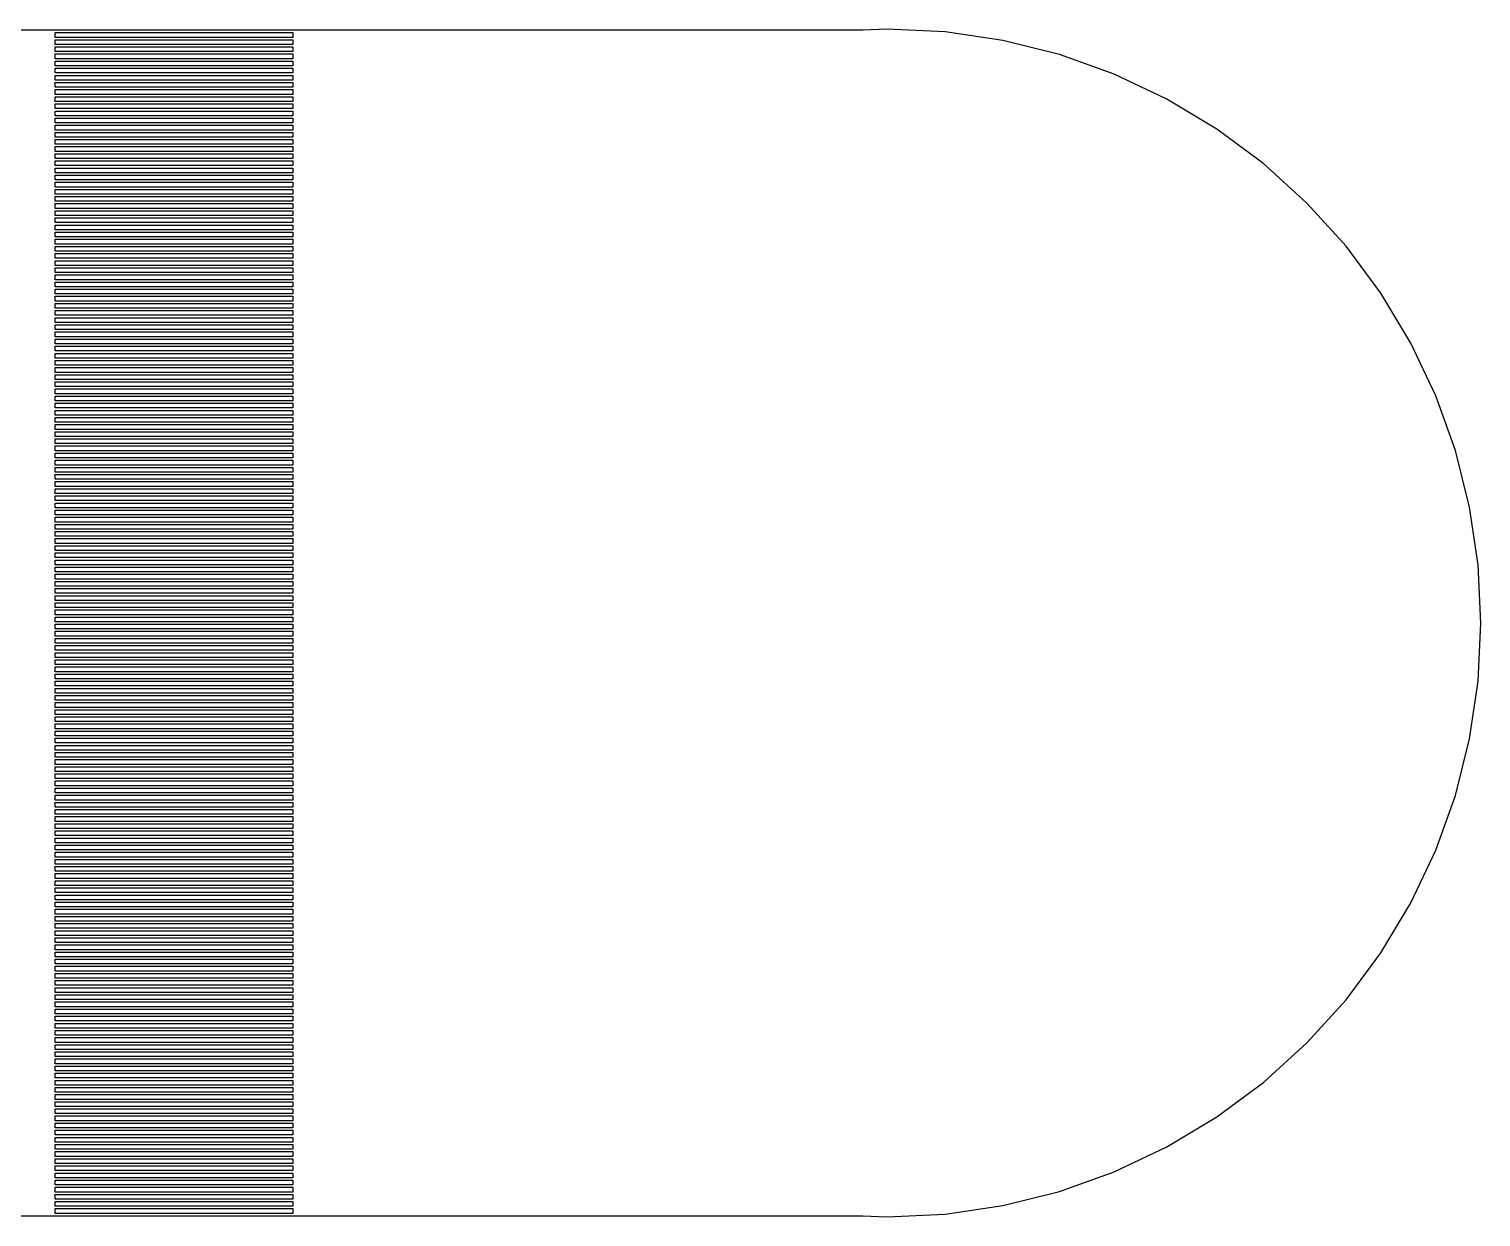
# Model space of a CAD drawing. Extents: x 0.5 to 47.5, y 0.5 to 53.5.
# Drawn here: x 5.39 to 11.5, y 0.5 to 5.5 of the extents above; entities that cross this region are included whole.
import ezdxf

# ---------------------------------------------------------------- set-up
doc = ezdxf.new("R2010")
doc.units = 0

msp = doc.modelspace()

# ---------------------------------------------------------------- linework, layer by layer
for p, q in [((9, 5.5), (8.89813, 5.495)), ((9.24504, 5.48796), (9, 5.5)), ((8.89813, 5.495), (3.10187, 5.495)), ((5.5, 5.465), (5.5, 5.48499)), ((5.5, 5.48499), (6.5, 5.48499)), ((6.5, 5.465), (5.5, 5.465)), ((5.5, 5.435), (5.5, 5.45499)), ((5.5, 5.45499), (6.5, 5.45499)), ((6.5, 5.48499), (6.5, 5.465)), ((6.5, 5.45499), (6.5, 5.435)), ((9.48772, 5.45195), (9.24504, 5.48796)), ((9.72571, 5.39235), (9.48772, 5.45195)), ((6.5, 5.435), (5.5, 5.435)), ((5.5, 5.405), (5.5, 5.42499)), ((5.5, 5.42499), (6.5, 5.42499)), ((6.5, 5.405), (5.5, 5.405)), ((5.5, 5.375), (5.5, 5.39499)), ((5.5, 5.39499), (6.5, 5.39499)), ((6.5, 5.42499), (6.5, 5.405)), ((6.5, 5.39499), (6.5, 5.375)), ((9.9567, 5.30969), (9.72571, 5.39235)), ((6.5, 5.375), (5.5, 5.375)), ((5.5, 5.34499), (5.5, 5.36499)), ((5.5, 5.36499), (6.5, 5.36499)), ((6.5, 5.34499), (5.5, 5.34499)), ((5.5, 5.31499), (5.5, 5.33499)), ((5.5, 5.33499), (6.5, 5.33499)), ((6.5, 5.36499), (6.5, 5.34499)), ((6.5, 5.33499), (6.5, 5.31499)), ((6.5, 5.31499), (5.5, 5.31499)), ((5.5, 5.28499), (5.5, 5.30499)), ((5.5, 5.30499), (6.5, 5.30499)), ((6.5, 5.28499), (5.5, 5.28499)), ((5.5, 5.25499), (5.5, 5.27499)), ((5.5, 5.27499), (6.5, 5.27499)), ((6.5, 5.25499), (5.5, 5.25499)), ((6.5, 5.30499), (6.5, 5.28499)), ((6.5, 5.27499), (6.5, 5.25499)), ((10.1785, 5.20479), (9.9567, 5.30969)), ((5.5, 5.22499), (5.5, 5.245)), ((5.5, 5.245), (6.5, 5.245)), ((6.5, 5.22499), (5.5, 5.22499)), ((5.5, 5.19499), (5.5, 5.215)), ((5.5, 5.215), (6.5, 5.215)), ((6.5, 5.19499), (5.5, 5.19499)), ((6.5, 5.245), (6.5, 5.22499)), ((6.5, 5.215), (6.5, 5.19499)), ((10.3889, 5.07866), (10.1785, 5.20479)), ((5.5, 5.16499), (5.5, 5.185)), ((5.5, 5.185), (6.5, 5.185)), ((6.5, 5.16499), (5.5, 5.16499)), ((5.5, 5.13499), (5.5, 5.155)), ((5.5, 5.155), (6.5, 5.155)), ((6.5, 5.13499), (5.5, 5.13499)), ((6.5, 5.185), (6.5, 5.16499)), ((6.5, 5.155), (6.5, 5.13499)), ((5.5, 5.105), (5.5, 5.125)), ((5.5, 5.125), (6.5, 5.125)), ((6.5, 5.105), (5.5, 5.105)), ((5.5, 5.075), (5.5, 5.09499)), ((5.5, 5.09499), (6.5, 5.09499)), ((6.5, 5.075), (5.5, 5.075)), ((6.5, 5.125), (6.5, 5.105)), ((6.5, 5.09499), (6.5, 5.075)), ((10.586, 4.93253), (10.3889, 5.07866)), ((5.5, 5.045), (5.5, 5.06499)), ((5.5, 5.06499), (6.5, 5.06499)), ((6.5, 5.045), (5.5, 5.045)), ((5.5, 5.015), (5.5, 5.03499)), ((5.5, 5.03499), (6.5, 5.03499)), ((6.5, 5.015), (5.5, 5.015)), ((6.5, 5.06499), (6.5, 5.045)), ((6.5, 5.03499), (6.5, 5.015)), ((5.5, 4.98499), (5.5, 5.00499)), ((5.5, 5.00499), (6.5, 5.00499)), ((6.5, 4.98499), (5.5, 4.98499)), ((5.5, 4.95499), (5.5, 4.97499)), ((5.5, 4.97499), (6.5, 4.97499)), ((6.5, 4.95499), (5.5, 4.95499)), ((6.5, 5.00499), (6.5, 4.98499)), ((6.5, 4.97499), (6.5, 4.95499)), ((5.5, 4.92499), (5.5, 4.94499)), ((5.5, 4.94499), (6.5, 4.94499)), ((6.5, 4.92499), (5.5, 4.92499)), ((5.5, 4.89499), (5.5, 4.91499)), ((5.5, 4.91499), (6.5, 4.91499)), ((6.5, 4.89499), (5.5, 4.89499)), ((6.5, 4.94499), (6.5, 4.92499)), ((6.5, 4.91499), (6.5, 4.89499)), ((10.7678, 4.76776), (10.586, 4.93253)), ((5.5, 4.86499), (5.5, 4.88499)), ((5.5, 4.88499), (6.5, 4.88499)), ((6.5, 4.86499), (5.5, 4.86499)), ((5.5, 4.83499), (5.5, 4.855)), ((5.5, 4.855), (6.5, 4.855)), ((6.5, 4.83499), (5.5, 4.83499)), ((6.5, 4.88499), (6.5, 4.86499)), ((6.5, 4.855), (6.5, 4.83499)), ((5.5, 4.80499), (5.5, 4.825)), ((5.5, 4.825), (6.5, 4.825)), ((6.5, 4.80499), (5.5, 4.80499)), ((5.5, 4.77499), (5.5, 4.795)), ((5.5, 4.795), (6.5, 4.795)), ((6.5, 4.77499), (5.5, 4.77499)), ((6.5, 4.825), (6.5, 4.80499)), ((6.5, 4.795), (6.5, 4.77499)), ((10.9325, 4.58597), (10.7678, 4.76776)), ((5.5, 4.745), (5.5, 4.765)), ((5.5, 4.765), (6.5, 4.765)), ((6.5, 4.745), (5.5, 4.745)), ((5.5, 4.715), (5.5, 4.73499)), ((5.5, 4.73499), (6.5, 4.73499)), ((6.5, 4.715), (5.5, 4.715)), ((5.5, 4.685), (5.5, 4.70499)), ((5.5, 4.70499), (6.5, 4.70499)), ((6.5, 4.765), (6.5, 4.745)), ((6.5, 4.73499), (6.5, 4.715)), ((6.5, 4.70499), (6.5, 4.685)), ((6.5, 4.685), (5.5, 4.685)), ((5.5, 4.655), (5.5, 4.67499)), ((5.5, 4.67499), (6.5, 4.67499)), ((6.5, 4.655), (5.5, 4.655)), ((5.5, 4.625), (5.5, 4.64499)), ((5.5, 4.64499), (6.5, 4.64499)), ((6.5, 4.67499), (6.5, 4.655)), ((6.5, 4.64499), (6.5, 4.625)), ((6.5, 4.625), (5.5, 4.625)), ((5.5, 4.59499), (5.5, 4.61499)), ((5.5, 4.61499), (6.5, 4.61499)), ((6.5, 4.59499), (5.5, 4.59499)), ((5.5, 4.56499), (5.5, 4.58499)), ((5.5, 4.58499), (6.5, 4.58499)), ((6.5, 4.61499), (6.5, 4.59499)), ((6.5, 4.58499), (6.5, 4.56499)), ((11.0787, 4.38892), (10.9325, 4.58597)), ((6.5, 4.56499), (5.5, 4.56499)), ((5.5, 4.53499), (5.5, 4.55499)), ((5.5, 4.55499), (6.5, 4.55499)), ((6.5, 4.53499), (5.5, 4.53499)), ((5.5, 4.50499), (5.5, 4.52499)), ((5.5, 4.52499), (6.5, 4.52499)), ((6.5, 4.55499), (6.5, 4.53499)), ((6.5, 4.52499), (6.5, 4.50499)), ((6.5, 4.50499), (5.5, 4.50499)), ((5.5, 4.47499), (5.5, 4.495)), ((5.5, 4.495), (6.5, 4.495)), ((6.5, 4.47499), (5.5, 4.47499)), ((5.5, 4.44499), (5.5, 4.465)), ((5.5, 4.465), (6.5, 4.465)), ((6.5, 4.495), (6.5, 4.47499)), ((6.5, 4.465), (6.5, 4.44499)), ((6.5, 4.44499), (5.5, 4.44499)), ((5.5, 4.41499), (5.5, 4.435)), ((5.5, 4.435), (6.5, 4.435)), ((6.5, 4.41499), (5.5, 4.41499)), ((5.5, 4.38499), (5.5, 4.405)), ((5.5, 4.405), (6.5, 4.405)), ((6.5, 4.435), (6.5, 4.41499)), ((6.5, 4.405), (6.5, 4.38499)), ((6.5, 4.38499), (5.5, 4.38499)), ((5.5, 4.355), (5.5, 4.375)), ((5.5, 4.375), (6.5, 4.375)), ((6.5, 4.355), (5.5, 4.355)), ((5.5, 4.325), (5.5, 4.34499)), ((5.5, 4.34499), (6.5, 4.34499)), ((6.5, 4.375), (6.5, 4.355)), ((6.5, 4.34499), (6.5, 4.325)), ((11.2048, 4.17848), (11.0787, 4.38892)), ((6.5, 4.325), (5.5, 4.325)), ((5.5, 4.295), (5.5, 4.31499)), ((5.5, 4.31499), (6.5, 4.31499)), ((6.5, 4.295), (5.5, 4.295)), ((5.5, 4.265), (5.5, 4.28499)), ((5.5, 4.28499), (6.5, 4.28499)), ((6.5, 4.31499), (6.5, 4.295)), ((6.5, 4.28499), (6.5, 4.265)), ((6.5, 4.265), (5.5, 4.265)), ((5.5, 4.23499), (5.5, 4.25499)), ((5.5, 4.25499), (6.5, 4.25499)), ((6.5, 4.23499), (5.5, 4.23499)), ((5.5, 4.20499), (5.5, 4.22499)), ((5.5, 4.22499), (6.5, 4.22499)), ((6.5, 4.25499), (6.5, 4.23499)), ((6.5, 4.22499), (6.5, 4.20499)), ((6.5, 4.20499), (5.5, 4.20499)), ((5.5, 4.17499), (5.5, 4.19499)), ((5.5, 4.19499), (6.5, 4.19499)), ((6.5, 4.17499), (5.5, 4.17499)), ((5.5, 4.14499), (5.5, 4.16499)), ((5.5, 4.16499), (6.5, 4.16499)), ((6.5, 4.19499), (6.5, 4.17499)), ((6.5, 4.16499), (6.5, 4.14499)), ((11.3097, 3.9567), (11.2048, 4.17848)), ((6.5, 4.14499), (5.5, 4.14499)), ((5.5, 4.11499), (5.5, 4.13499)), ((5.5, 4.13499), (6.5, 4.13499)), ((6.5, 4.11499), (5.5, 4.11499)), ((5.5, 4.08499), (5.5, 4.105)), ((5.5, 4.105), (6.5, 4.105)), ((6.5, 4.13499), (6.5, 4.11499)), ((6.5, 4.105), (6.5, 4.08499)), ((6.5, 4.08499), (5.5, 4.08499)), ((5.5, 4.05499), (5.5, 4.075)), ((5.5, 4.075), (6.5, 4.075)), ((6.5, 4.05499), (5.5, 4.05499)), ((5.5, 4.02499), (5.5, 4.045)), ((5.5, 4.045), (6.5, 4.045)), ((6.5, 4.075), (6.5, 4.05499)), ((6.5, 4.045), (6.5, 4.02499)), ((6.5, 4.02499), (5.5, 4.02499)), ((5.5, 3.995), (5.5, 4.015)), ((5.5, 4.015), (6.5, 4.015)), ((6.5, 3.995), (5.5, 3.995)), ((5.5, 3.965), (5.5, 3.98499)), ((5.5, 3.98499), (6.5, 3.98499)), ((6.5, 4.015), (6.5, 3.995)), ((6.5, 3.98499), (6.5, 3.965)), ((6.5, 3.965), (5.5, 3.965)), ((5.5, 3.935), (5.5, 3.95499)), ((5.5, 3.95499), (6.5, 3.95499)), ((6.5, 3.935), (5.5, 3.935)), ((5.5, 3.905), (5.5, 3.92499)), ((5.5, 3.92499), (6.5, 3.92499)), ((6.5, 3.95499), (6.5, 3.935)), ((6.5, 3.92499), (6.5, 3.905)), ((11.3923, 3.72571), (11.3097, 3.9567)), ((6.5, 3.905), (5.5, 3.905)), ((5.5, 3.875), (5.5, 3.89499)), ((5.5, 3.89499), (6.5, 3.89499)), ((6.5, 3.875), (5.5, 3.875)), ((5.5, 3.84499), (5.5, 3.86499)), ((5.5, 3.86499), (6.5, 3.86499)), ((6.5, 3.89499), (6.5, 3.875)), ((6.5, 3.86499), (6.5, 3.84499)), ((6.5, 3.84499), (5.5, 3.84499)), ((5.5, 3.81499), (5.5, 3.83499)), ((5.5, 3.83499), (6.5, 3.83499)), ((6.5, 3.81499), (5.5, 3.81499)), ((5.5, 3.78499), (5.5, 3.80499)), ((5.5, 3.80499), (6.5, 3.80499)), ((6.5, 3.83499), (6.5, 3.81499)), ((6.5, 3.80499), (6.5, 3.78499)), ((6.5, 3.78499), (5.5, 3.78499)), ((5.5, 3.75499), (5.5, 3.77499)), ((5.5, 3.77499), (6.5, 3.77499)), ((6.5, 3.75499), (5.5, 3.75499)), ((5.5, 3.72499), (5.5, 3.745)), ((5.5, 3.745), (6.5, 3.745)), ((6.5, 3.77499), (6.5, 3.75499)), ((6.5, 3.745), (6.5, 3.72499)), ((6.5, 3.72499), (5.5, 3.72499)), ((5.5, 3.69499), (5.5, 3.715)), ((5.5, 3.715), (6.5, 3.715)), ((6.5, 3.69499), (5.5, 3.69499)), ((5.5, 3.66499), (5.5, 3.685)), ((5.5, 3.685), (6.5, 3.685)), ((6.5, 3.715), (6.5, 3.69499)), ((6.5, 3.685), (6.5, 3.66499)), ((11.452, 3.48772), (11.3923, 3.72571)), ((6.5, 3.66499), (5.5, 3.66499)), ((5.5, 3.63499), (5.5, 3.655)), ((5.5, 3.655), (6.5, 3.655)), ((6.5, 3.63499), (5.5, 3.63499)), ((5.5, 3.605), (5.5, 3.625)), ((5.5, 3.625), (6.5, 3.625)), ((6.5, 3.605), (5.5, 3.605)), ((6.5, 3.655), (6.5, 3.63499)), ((6.5, 3.625), (6.5, 3.605)), ((5.5, 3.575), (5.5, 3.59499)), ((5.5, 3.59499), (6.5, 3.59499)), ((6.5, 3.575), (5.5, 3.575)), ((5.5, 3.545), (5.5, 3.56499)), ((5.5, 3.56499), (6.5, 3.56499)), ((6.5, 3.545), (5.5, 3.545)), ((6.5, 3.59499), (6.5, 3.575)), ((6.5, 3.56499), (6.5, 3.545)), ((5.5, 3.515), (5.5, 3.53499)), ((5.5, 3.53499), (6.5, 3.53499)), ((6.5, 3.515), (5.5, 3.515)), ((5.5, 3.48499), (5.5, 3.50499)), ((5.5, 3.50499), (6.5, 3.50499)), ((6.5, 3.48499), (5.5, 3.48499)), ((6.5, 3.53499), (6.5, 3.515)), ((6.5, 3.50499), (6.5, 3.48499)), ((11.488, 3.24504), (11.452, 3.48772)), ((5.5, 3.45499), (5.5, 3.47499)), ((5.5, 3.47499), (6.5, 3.47499)), ((6.5, 3.45499), (5.5, 3.45499)), ((5.5, 3.42499), (5.5, 3.44499)), ((5.5, 3.44499), (6.5, 3.44499)), ((6.5, 3.42499), (5.5, 3.42499)), ((6.5, 3.47499), (6.5, 3.45499)), ((6.5, 3.44499), (6.5, 3.42499)), ((5.5, 3.39499), (5.5, 3.41499)), ((5.5, 3.41499), (6.5, 3.41499)), ((6.5, 3.39499), (5.5, 3.39499)), ((5.5, 3.36499), (5.5, 3.38499)), ((5.5, 3.38499), (6.5, 3.38499)), ((6.5, 3.36499), (5.5, 3.36499)), ((6.5, 3.41499), (6.5, 3.39499)), ((6.5, 3.38499), (6.5, 3.36499)), ((5.5, 3.33499), (5.5, 3.355)), ((5.5, 3.355), (6.5, 3.355)), ((6.5, 3.33499), (5.5, 3.33499)), ((5.5, 3.30499), (5.5, 3.325)), ((5.5, 3.325), (6.5, 3.325)), ((6.5, 3.30499), (5.5, 3.30499)), ((6.5, 3.355), (6.5, 3.33499)), ((6.5, 3.325), (6.5, 3.30499)), ((5.5, 3.27499), (5.5, 3.295)), ((5.5, 3.295), (6.5, 3.295)), ((6.5, 3.27499), (5.5, 3.27499)), ((5.5, 3.245), (5.5, 3.265)), ((5.5, 3.265), (6.5, 3.265)), ((6.5, 3.245), (5.5, 3.245)), ((6.5, 3.295), (6.5, 3.27499)), ((6.5, 3.265), (6.5, 3.245)), ((11.5, 3), (11.488, 3.24504)), ((5.5, 3.215), (5.5, 3.23499)), ((5.5, 3.23499), (6.5, 3.23499)), ((6.5, 3.215), (5.5, 3.215)), ((5.5, 3.185), (5.5, 3.20499)), ((5.5, 3.20499), (6.5, 3.20499)), ((6.5, 3.185), (5.5, 3.185)), ((6.5, 3.23499), (6.5, 3.215)), ((6.5, 3.20499), (6.5, 3.185)), ((5.5, 3.155), (5.5, 3.17499)), ((5.5, 3.17499), (6.5, 3.17499)), ((6.5, 3.155), (5.5, 3.155)), ((5.5, 3.125), (5.5, 3.14499)), ((5.5, 3.14499), (6.5, 3.14499)), ((6.5, 3.125), (5.5, 3.125)), ((6.5, 3.17499), (6.5, 3.155)), ((6.5, 3.14499), (6.5, 3.125)), ((5.5, 3.09499), (5.5, 3.11499)), ((5.5, 3.11499), (6.5, 3.11499)), ((6.5, 3.09499), (5.5, 3.09499)), ((5.5, 3.06499), (5.5, 3.08499)), ((5.5, 3.08499), (6.5, 3.08499)), ((6.5, 3.06499), (5.5, 3.06499)), ((6.5, 3.11499), (6.5, 3.09499)), ((6.5, 3.08499), (6.5, 3.06499)), ((5.5, 3.03499), (5.5, 3.05499)), ((5.5, 3.05499), (6.5, 3.05499)), ((6.5, 3.03499), (5.5, 3.03499)), ((5.5, 3.00499), (5.5, 3.02499)), ((5.5, 3.02499), (6.5, 3.02499)), ((6.5, 3.00499), (5.5, 3.00499)), ((5.5, 2.97501), (5.5, 2.99501)), ((5.5, 2.99501), (6.5, 2.99501)), ((6.5, 3.05499), (6.5, 3.03499)), ((6.5, 3.02499), (6.5, 3.00499)), ((6.5, 2.99501), (6.5, 2.97501)), ((11.488, 2.75496), (11.5, 3)), ((6.5, 2.97501), (5.5, 2.97501)), ((5.5, 2.94501), (5.5, 2.96501)), ((5.5, 2.96501), (6.5, 2.96501)), ((6.5, 2.94501), (5.5, 2.94501)), ((5.5, 2.91501), (5.5, 2.93501)), ((5.5, 2.93501), (6.5, 2.93501)), ((6.5, 2.96501), (6.5, 2.94501)), ((6.5, 2.93501), (6.5, 2.91501)), ((6.5, 2.91501), (5.5, 2.91501)), ((5.5, 2.88501), (5.5, 2.90501)), ((5.5, 2.90501), (6.5, 2.90501)), ((6.5, 2.88501), (5.5, 2.88501)), ((5.5, 2.85501), (5.5, 2.875)), ((5.5, 2.875), (6.5, 2.875)), ((6.5, 2.90501), (6.5, 2.88501)), ((6.5, 2.875), (6.5, 2.85501)), ((6.5, 2.85501), (5.5, 2.85501)), ((5.5, 2.82501), (5.5, 2.845)), ((5.5, 2.845), (6.5, 2.845)), ((6.5, 2.82501), (5.5, 2.82501)), ((5.5, 2.79501), (5.5, 2.815)), ((5.5, 2.815), (6.5, 2.815)), ((6.5, 2.845), (6.5, 2.82501)), ((6.5, 2.815), (6.5, 2.79501)), ((6.5, 2.79501), (5.5, 2.79501)), ((5.5, 2.76501), (5.5, 2.785)), ((5.5, 2.785), (6.5, 2.785)), ((6.5, 2.76501), (5.5, 2.76501)), ((5.5, 2.735), (5.5, 2.755)), ((5.5, 2.755), (6.5, 2.755)), ((6.5, 2.785), (6.5, 2.76501)), ((6.5, 2.755), (6.5, 2.735)), ((11.452, 2.51228), (11.488, 2.75496)), ((6.5, 2.735), (5.5, 2.735)), ((5.5, 2.705), (5.5, 2.72501)), ((5.5, 2.72501), (6.5, 2.72501)), ((6.5, 2.705), (5.5, 2.705)), ((5.5, 2.675), (5.5, 2.69501)), ((5.5, 2.69501), (6.5, 2.69501)), ((6.5, 2.72501), (6.5, 2.705)), ((6.5, 2.69501), (6.5, 2.675)), ((6.5, 2.675), (5.5, 2.675)), ((5.5, 2.645), (5.5, 2.66501)), ((5.5, 2.66501), (6.5, 2.66501)), ((6.5, 2.645), (5.5, 2.645)), ((5.5, 2.61501), (5.5, 2.63501)), ((5.5, 2.63501), (6.5, 2.63501)), ((6.5, 2.66501), (6.5, 2.645)), ((6.5, 2.63501), (6.5, 2.61501)), ((6.5, 2.61501), (5.5, 2.61501)), ((5.5, 2.58501), (5.5, 2.60501)), ((5.5, 2.60501), (6.5, 2.60501)), ((6.5, 2.58501), (5.5, 2.58501)), ((5.5, 2.55501), (5.5, 2.57501)), ((5.5, 2.57501), (6.5, 2.57501)), ((6.5, 2.60501), (6.5, 2.58501)), ((6.5, 2.57501), (6.5, 2.55501)), ((6.5, 2.55501), (5.5, 2.55501)), ((5.5, 2.52501), (5.5, 2.54501)), ((5.5, 2.54501), (6.5, 2.54501)), ((6.5, 2.52501), (5.5, 2.52501)), ((5.5, 2.49501), (5.5, 2.51501)), ((5.5, 2.51501), (6.5, 2.51501)), ((6.5, 2.54501), (6.5, 2.52501)), ((6.5, 2.51501), (6.5, 2.49501)), ((11.3923, 2.27429), (11.452, 2.51228)), ((6.5, 2.49501), (5.5, 2.49501)), ((5.5, 2.46501), (5.5, 2.485)), ((5.5, 2.485), (6.5, 2.485)), ((6.5, 2.46501), (5.5, 2.46501)), ((5.5, 2.43501), (5.5, 2.455)), ((5.5, 2.455), (6.5, 2.455)), ((6.5, 2.485), (6.5, 2.46501)), ((6.5, 2.455), (6.5, 2.43501)), ((6.5, 2.43501), (5.5, 2.43501)), ((5.5, 2.40501), (5.5, 2.425)), ((5.5, 2.425), (6.5, 2.425)), ((6.5, 2.40501), (5.5, 2.40501)), ((5.5, 2.375), (5.5, 2.395)), ((5.5, 2.395), (6.5, 2.395)), ((6.5, 2.425), (6.5, 2.40501)), ((6.5, 2.395), (6.5, 2.375)), ((6.5, 2.375), (5.5, 2.375)), ((5.5, 2.345), (5.5, 2.36501)), ((5.5, 2.36501), (6.5, 2.36501)), ((6.5, 2.345), (5.5, 2.345)), ((5.5, 2.315), (5.5, 2.33501)), ((5.5, 2.33501), (6.5, 2.33501)), ((6.5, 2.36501), (6.5, 2.345)), ((6.5, 2.33501), (6.5, 2.315)), ((6.5, 2.315), (5.5, 2.315)), ((5.5, 2.285), (5.5, 2.30501)), ((5.5, 2.30501), (6.5, 2.30501)), ((6.5, 2.285), (5.5, 2.285)), ((5.5, 2.255), (5.5, 2.27501)), ((5.5, 2.27501), (6.5, 2.27501)), ((6.5, 2.30501), (6.5, 2.285)), ((6.5, 2.27501), (6.5, 2.255)), ((11.3097, 2.0433), (11.3923, 2.27429)), ((6.5, 2.255), (5.5, 2.255)), ((5.5, 2.22501), (5.5, 2.24501)), ((5.5, 2.24501), (6.5, 2.24501)), ((6.5, 2.22501), (5.5, 2.22501)), ((5.5, 2.19501), (5.5, 2.21501)), ((5.5, 2.21501), (6.5, 2.21501)), ((6.5, 2.24501), (6.5, 2.22501)), ((6.5, 2.21501), (6.5, 2.19501)), ((6.5, 2.19501), (5.5, 2.19501)), ((5.5, 2.16501), (5.5, 2.18501)), ((5.5, 2.18501), (6.5, 2.18501)), ((6.5, 2.16501), (5.5, 2.16501)), ((5.5, 2.13501), (5.5, 2.15501)), ((5.5, 2.15501), (6.5, 2.15501)), ((6.5, 2.18501), (6.5, 2.16501)), ((6.5, 2.15501), (6.5, 2.13501)), ((6.5, 2.13501), (5.5, 2.13501)), ((5.5, 2.10501), (5.5, 2.125)), ((5.5, 2.125), (6.5, 2.125)), ((6.5, 2.10501), (5.5, 2.10501)), ((5.5, 2.07501), (5.5, 2.095)), ((5.5, 2.095), (6.5, 2.095)), ((6.5, 2.125), (6.5, 2.10501)), ((6.5, 2.095), (6.5, 2.07501)), ((6.5, 2.07501), (5.5, 2.07501)), ((5.5, 2.04501), (5.5, 2.065)), ((5.5, 2.065), (6.5, 2.065)), ((6.5, 2.04501), (5.5, 2.04501)), ((5.5, 2.01501), (5.5, 2.035)), ((5.5, 2.035), (6.5, 2.035)), ((6.5, 2.065), (6.5, 2.04501)), ((6.5, 2.035), (6.5, 2.01501)), ((11.2048, 1.82152), (11.3097, 2.0433)), ((6.5, 2.01501), (5.5, 2.01501)), ((5.5, 1.985), (5.5, 2.005)), ((5.5, 2.005), (6.5, 2.005)), ((6.5, 1.985), (5.5, 1.985)), ((5.5, 1.955), (5.5, 1.97501)), ((5.5, 1.97501), (6.5, 1.97501)), ((6.5, 2.005), (6.5, 1.985)), ((6.5, 1.97501), (6.5, 1.955)), ((6.5, 1.955), (5.5, 1.955)), ((5.5, 1.925), (5.5, 1.94501)), ((5.5, 1.94501), (6.5, 1.94501)), ((6.5, 1.925), (5.5, 1.925)), ((5.5, 1.895), (5.5, 1.91501)), ((5.5, 1.91501), (6.5, 1.91501)), ((6.5, 1.895), (5.5, 1.895)), ((6.5, 1.94501), (6.5, 1.925)), ((6.5, 1.91501), (6.5, 1.895)), ((5.5, 1.86501), (5.5, 1.88501)), ((5.5, 1.88501), (6.5, 1.88501)), ((6.5, 1.86501), (5.5, 1.86501)), ((5.5, 1.83501), (5.5, 1.85501)), ((5.5, 1.85501), (6.5, 1.85501)), ((6.5, 1.83501), (5.5, 1.83501)), ((6.5, 1.88501), (6.5, 1.86501)), ((6.5, 1.85501), (6.5, 1.83501)), ((5.5, 1.80501), (5.5, 1.82501)), ((5.5, 1.82501), (6.5, 1.82501)), ((6.5, 1.80501), (5.5, 1.80501)), ((5.5, 1.77501), (5.5, 1.79501)), ((5.5, 1.79501), (6.5, 1.79501)), ((6.5, 1.77501), (5.5, 1.77501)), ((6.5, 1.82501), (6.5, 1.80501)), ((6.5, 1.79501), (6.5, 1.77501)), ((11.0787, 1.61108), (11.2048, 1.82152)), ((5.5, 1.74501), (5.5, 1.76501)), ((5.5, 1.76501), (6.5, 1.76501)), ((6.5, 1.74501), (5.5, 1.74501)), ((5.5, 1.71501), (5.5, 1.735)), ((5.5, 1.735), (6.5, 1.735)), ((6.5, 1.71501), (5.5, 1.71501)), ((6.5, 1.76501), (6.5, 1.74501)), ((6.5, 1.735), (6.5, 1.71501)), ((5.5, 1.68501), (5.5, 1.705)), ((5.5, 1.705), (6.5, 1.705)), ((6.5, 1.68501), (5.5, 1.68501)), ((5.5, 1.65501), (5.5, 1.675)), ((5.5, 1.675), (6.5, 1.675)), ((6.5, 1.65501), (5.5, 1.65501)), ((6.5, 1.705), (6.5, 1.68501)), ((6.5, 1.675), (6.5, 1.65501)), ((5.5, 1.625), (5.5, 1.645)), ((5.5, 1.645), (6.5, 1.645)), ((6.5, 1.625), (5.5, 1.625)), ((5.5, 1.595), (5.5, 1.61501)), ((5.5, 1.61501), (6.5, 1.61501)), ((6.5, 1.595), (5.5, 1.595)), ((6.5, 1.645), (6.5, 1.625)), ((6.5, 1.61501), (6.5, 1.595)), ((10.9325, 1.41403), (11.0787, 1.61108)), ((5.5, 1.565), (5.5, 1.58501)), ((5.5, 1.58501), (6.5, 1.58501)), ((6.5, 1.565), (5.5, 1.565)), ((5.5, 1.535), (5.5, 1.55501)), ((5.5, 1.55501), (6.5, 1.55501)), ((6.5, 1.535), (5.5, 1.535)), ((6.5, 1.58501), (6.5, 1.565)), ((6.5, 1.55501), (6.5, 1.535)), ((5.5, 1.505), (5.5, 1.52501)), ((5.5, 1.52501), (6.5, 1.52501)), ((6.5, 1.505), (5.5, 1.505)), ((5.5, 1.47501), (5.5, 1.49501)), ((5.5, 1.49501), (6.5, 1.49501)), ((6.5, 1.47501), (5.5, 1.47501)), ((6.5, 1.52501), (6.5, 1.505)), ((6.5, 1.49501), (6.5, 1.47501)), ((5.5, 1.44501), (5.5, 1.46501)), ((5.5, 1.46501), (6.5, 1.46501)), ((6.5, 1.44501), (5.5, 1.44501)), ((5.5, 1.41501), (5.5, 1.43501)), ((5.5, 1.43501), (6.5, 1.43501)), ((6.5, 1.41501), (5.5, 1.41501)), ((6.5, 1.46501), (6.5, 1.44501)), ((6.5, 1.43501), (6.5, 1.41501)), ((10.7678, 1.23224), (10.9325, 1.41403)), ((5.5, 1.38501), (5.5, 1.40501)), ((5.5, 1.40501), (6.5, 1.40501)), ((6.5, 1.38501), (5.5, 1.38501)), ((5.5, 1.35501), (5.5, 1.375)), ((5.5, 1.375), (6.5, 1.375)), ((6.5, 1.35501), (5.5, 1.35501)), ((5.5, 1.32501), (5.5, 1.345)), ((5.5, 1.345), (6.5, 1.345)), ((6.5, 1.40501), (6.5, 1.38501)), ((6.5, 1.375), (6.5, 1.35501)), ((6.5, 1.345), (6.5, 1.32501)), ((6.5, 1.32501), (5.5, 1.32501)), ((5.5, 1.29501), (5.5, 1.315)), ((5.5, 1.315), (6.5, 1.315)), ((6.5, 1.29501), (5.5, 1.29501)), ((5.5, 1.26501), (5.5, 1.285)), ((5.5, 1.285), (6.5, 1.285)), ((6.5, 1.315), (6.5, 1.29501)), ((6.5, 1.285), (6.5, 1.26501)), ((6.5, 1.26501), (5.5, 1.26501)), ((5.5, 1.235), (5.5, 1.255)), ((5.5, 1.255), (6.5, 1.255)), ((6.5, 1.235), (5.5, 1.235)), ((5.5, 1.205), (5.5, 1.22501)), ((5.5, 1.22501), (6.5, 1.22501)), ((6.5, 1.255), (6.5, 1.235)), ((6.5, 1.22501), (6.5, 1.205)), ((10.586, 1.06747), (10.7678, 1.23224)), ((6.5, 1.205), (5.5, 1.205)), ((5.5, 1.175), (5.5, 1.19501)), ((5.5, 1.19501), (6.5, 1.19501)), ((6.5, 1.175), (5.5, 1.175)), ((5.5, 1.145), (5.5, 1.16501)), ((5.5, 1.16501), (6.5, 1.16501)), ((6.5, 1.19501), (6.5, 1.175)), ((6.5, 1.16501), (6.5, 1.145)), ((6.5, 1.145), (5.5, 1.145)), ((5.5, 1.11501), (5.5, 1.13501)), ((5.5, 1.13501), (6.5, 1.13501)), ((6.5, 1.11501), (5.5, 1.11501)), ((5.5, 1.08501), (5.5, 1.10501)), ((5.5, 1.10501), (6.5, 1.10501)), ((6.5, 1.13501), (6.5, 1.11501)), ((6.5, 1.10501), (6.5, 1.08501)), ((6.5, 1.08501), (5.5, 1.08501)), ((5.5, 1.05501), (5.5, 1.07501)), ((5.5, 1.07501), (6.5, 1.07501)), ((6.5, 1.05501), (5.5, 1.05501)), ((5.5, 1.02501), (5.5, 1.04501)), ((5.5, 1.04501), (6.5, 1.04501)), ((6.5, 1.07501), (6.5, 1.05501)), ((6.5, 1.04501), (6.5, 1.02501)), ((10.3889, 0.92134), (10.586, 1.06747)), ((6.5, 1.02501), (5.5, 1.02501)), ((5.5, 0.99501), (5.5, 1.01501)), ((5.5, 1.01501), (6.5, 1.01501)), ((6.5, 0.99501), (5.5, 0.99501)), ((5.5, 0.96501), (5.5, 0.985)), ((5.5, 0.985), (6.5, 0.985)), ((6.5, 1.01501), (6.5, 0.99501)), ((6.5, 0.985), (6.5, 0.96501)), ((6.5, 0.96501), (5.5, 0.96501)), ((5.5, 0.93501), (5.5, 0.955)), ((5.5, 0.955), (6.5, 0.955)), ((6.5, 0.93501), (5.5, 0.93501)), ((5.5, 0.90501), (5.5, 0.925)), ((5.5, 0.925), (6.5, 0.925)), ((6.5, 0.955), (6.5, 0.93501)), ((6.5, 0.925), (6.5, 0.90501)), ((10.1785, 0.79521), (10.3889, 0.92134)), ((6.5, 0.90501), (5.5, 0.90501)), ((5.5, 0.875), (5.5, 0.895)), ((5.5, 0.895), (6.5, 0.895)), ((6.5, 0.875), (5.5, 0.875)), ((5.5, 0.845), (5.5, 0.86501)), ((5.5, 0.86501), (6.5, 0.86501)), ((6.5, 0.895), (6.5, 0.875)), ((6.5, 0.86501), (6.5, 0.845)), ((6.5, 0.845), (5.5, 0.845)), ((5.5, 0.815), (5.5, 0.83501)), ((5.5, 0.83501), (6.5, 0.83501)), ((6.5, 0.815), (5.5, 0.815)), ((5.5, 0.785), (5.5, 0.80501)), ((5.5, 0.80501), (6.5, 0.80501)), ((6.5, 0.83501), (6.5, 0.815)), ((6.5, 0.80501), (6.5, 0.785)), ((9.9567, 0.69031), (10.1785, 0.79521)), ((6.5, 0.785), (5.5, 0.785)), ((5.5, 0.75501), (5.5, 0.77501)), ((5.5, 0.77501), (6.5, 0.77501)), ((6.5, 0.75501), (5.5, 0.75501)), ((5.5, 0.72501), (5.5, 0.74501)), ((5.5, 0.74501), (6.5, 0.74501)), ((6.5, 0.77501), (6.5, 0.75501)), ((6.5, 0.74501), (6.5, 0.72501)), ((6.5, 0.72501), (5.5, 0.72501)), ((5.5, 0.69501), (5.5, 0.71501)), ((5.5, 0.71501), (6.5, 0.71501)), ((6.5, 0.69501), (5.5, 0.69501)), ((5.5, 0.66501), (5.5, 0.68501)), ((5.5, 0.68501), (6.5, 0.68501)), ((6.5, 0.71501), (6.5, 0.69501)), ((6.5, 0.68501), (6.5, 0.66501)), ((9.72571, 0.60765), (9.9567, 0.69031)), ((6.5, 0.66501), (5.5, 0.66501)), ((5.5, 0.63501), (5.5, 0.65501)), ((5.5, 0.65501), (6.5, 0.65501)), ((6.5, 0.63501), (5.5, 0.63501)), ((5.5, 0.60501), (5.5, 0.625)), ((5.5, 0.625), (6.5, 0.625)), ((6.5, 0.65501), (6.5, 0.63501)), ((6.5, 0.625), (6.5, 0.60501)), ((6.5, 0.60501), (5.5, 0.60501)), ((5.5, 0.57501), (5.5, 0.595)), ((5.5, 0.595), (6.5, 0.595)), ((6.5, 0.57501), (5.5, 0.57501)), ((5.5, 0.54501), (5.5, 0.565)), ((5.5, 0.565), (6.5, 0.565)), ((6.5, 0.595), (6.5, 0.57501)), ((6.5, 0.565), (6.5, 0.54501)), ((9.48772, 0.54805), (9.72571, 0.60765)), ((3.10187, 0.50501), (8.89813, 0.50501)), ((6.5, 0.54501), (5.5, 0.54501)), ((5.5, 0.51502), (5.5, 0.535)), ((5.5, 0.535), (6.5, 0.535)), ((6.5, 0.51502), (5.5, 0.51502)), ((6.5, 0.535), (6.5, 0.51502)), ((8.89813, 0.50501), (9, 0.5)), ((9, 0.5), (9.24504, 0.51204)), ((9.24504, 0.51204), (9.48772, 0.54805))]:
    msp.add_line(p, q)

doc.saveas('drawing.dxf')
